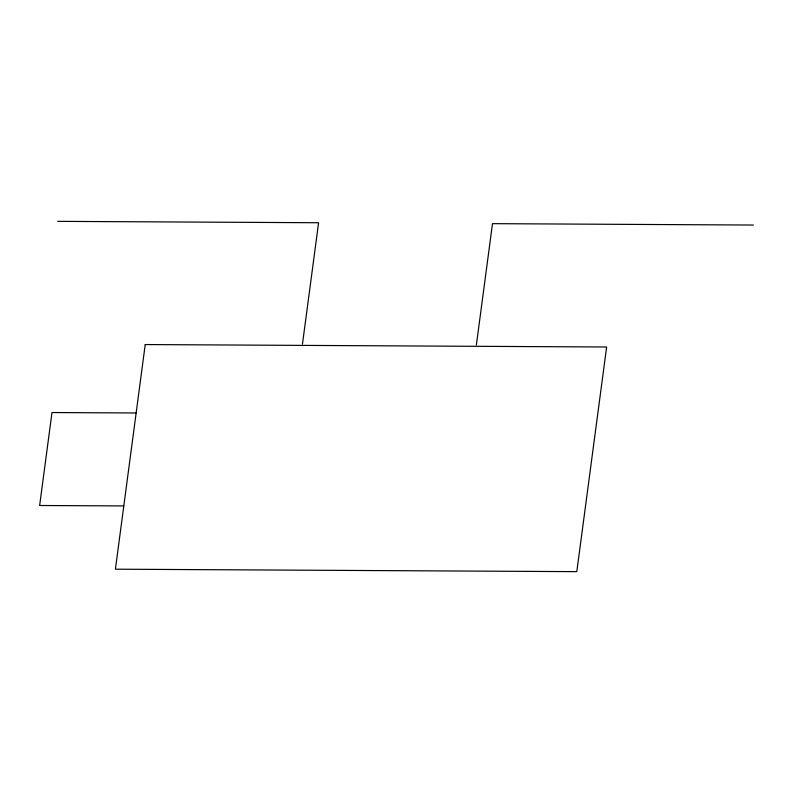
<?xml version="1.0" encoding="UTF-8"?>
<svg xmlns="http://www.w3.org/2000/svg" width="793" height="793" viewBox="0 0 793 793"><rect width="100%" height="100%" fill="white"/><g stroke="black" fill="none" stroke-linecap="round" stroke-linejoin="round"><path stroke-width="1.19" d="M302.47 344.093L318.588 222.734L57.73 221.356M476.375 345.014L492.493 223.656L753.35 225.043M136.138 412.984L51.991 412.538L39.65 505.498L123.797 505.934M145.228 344.559L115.401 569.196L576.808 571.644L606.635 346.997L145.228 344.559"/></g></svg>
